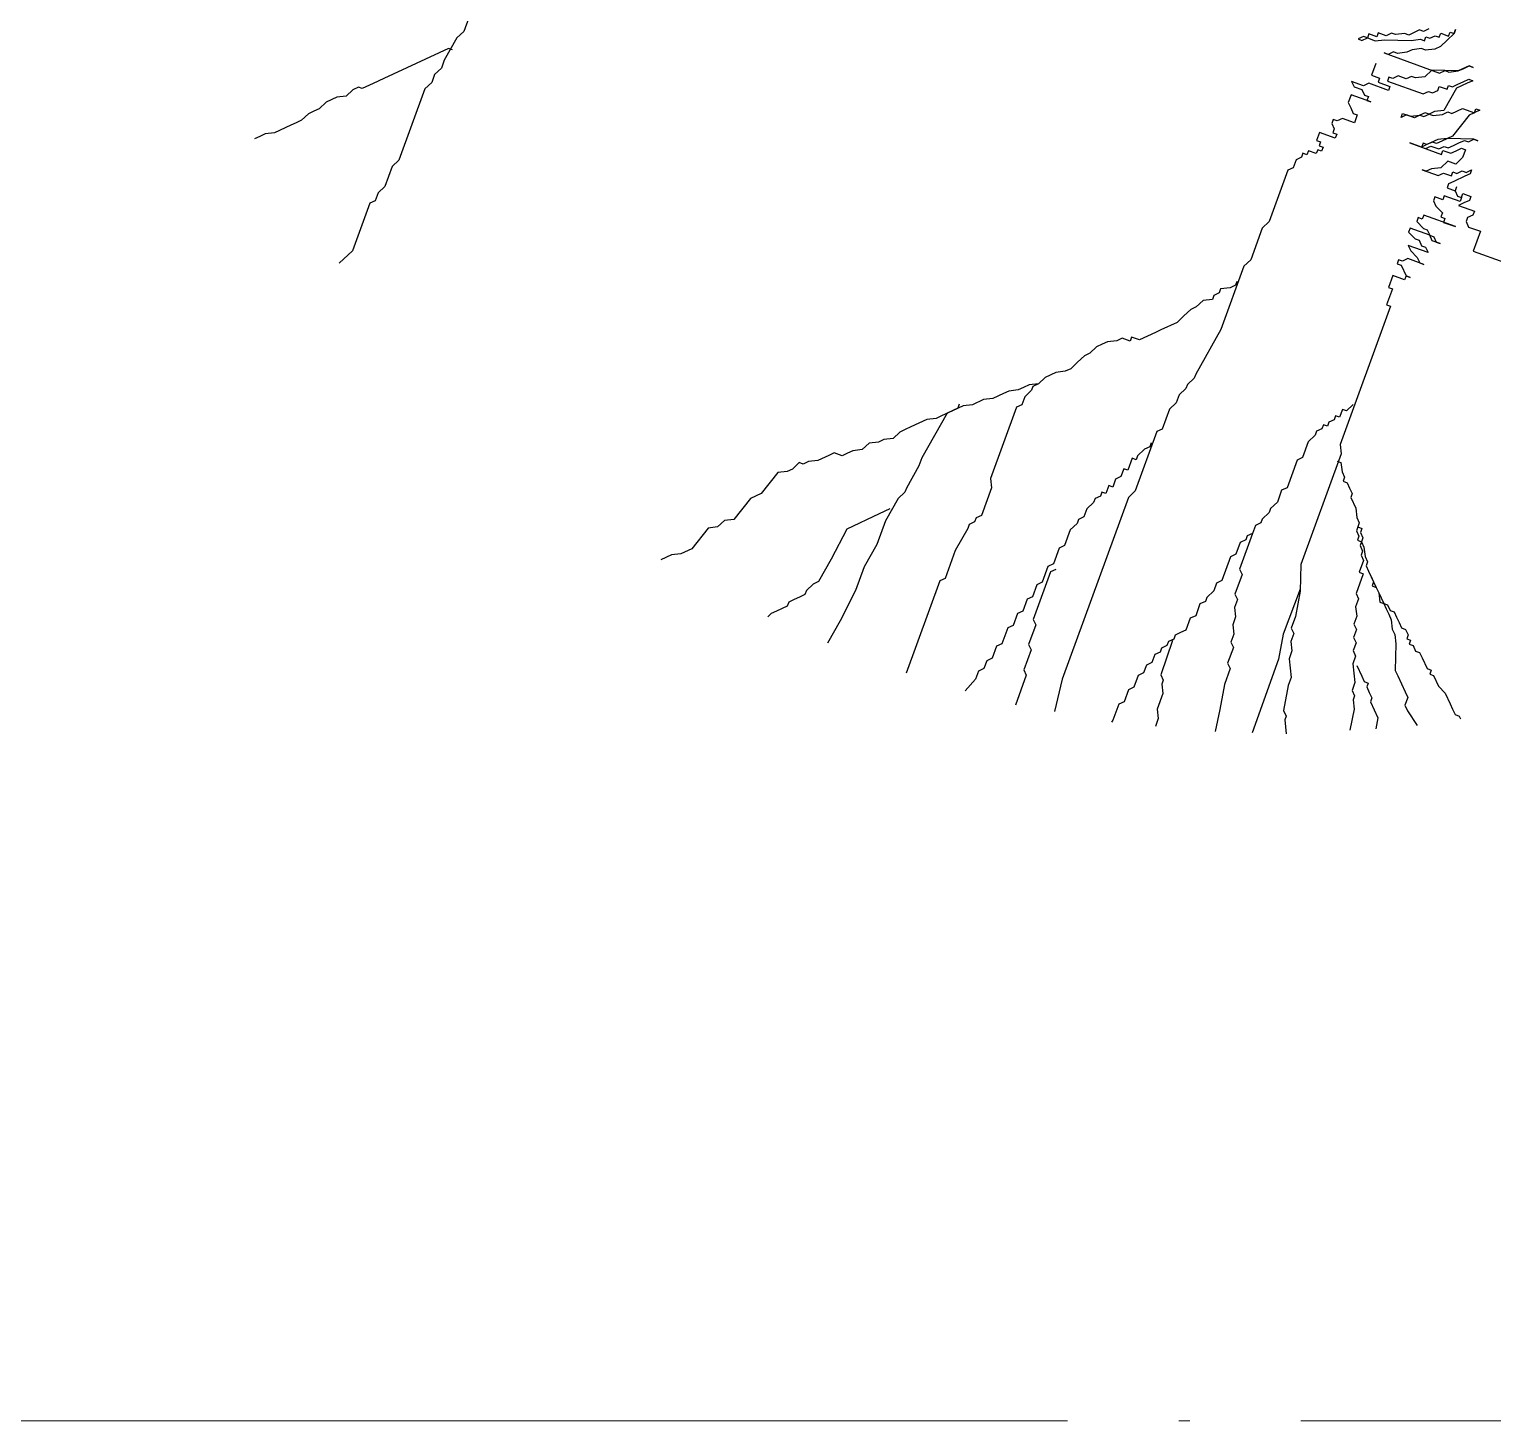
# Model space of a CAD drawing. Header units: inches. Extents: x -50945 to 250244, y -404780 to 18493.
# Drawn here: x 109773 to 110300, y -321920 to -321419 of the extents above; entities that cross this region are included whole.
import ezdxf

# ---------------------------------------------------------------- set-up
doc = ezdxf.new("R2010")
doc.units = ezdxf.units.IN
doc.header["$MEASUREMENT"] = 0
doc.linetypes.add('DOTE', pattern=[2.42, 2, -0.2, 0.02, -0.2])
doc.linetypes.add('iGo户型优化31', pattern=[0.35, 0.25, -0.1])
doc.layers.add('D-ARCHI', color=250, linetype='Continuous')
doc.layers.add('iGo户型优化', color=7, linetype='Continuous')

# ---------------------------------------------------------------- blocks, each defined once
blk = doc.blocks.new('抖音iGo户型优化-0853')
at = {"layer": 'iGo户型优化', "color": 251, "ltscale": 100}
for p, q in [((-1578.35, -204519), (-1584.2, -204535.08)), ((-1588.83, -204539.46), (-1597.35, -204554.56)), ((-1584.2, -204535.08), (-1588.83, -204539.46)), ((-975.09, -204538.46), (-978.74, -204540.16)), ((-978.74, -204540.16), (-976.06, -204541.14)), ((-976.06, -204541.14), (-972.41, -204539.43)), ((-972.41, -204539.43), (-975.09, -204538.46)), ((-971.44, -204536.76), (-972.41, -204539.43)), ((-972.41, -204539.43), (-967.06, -204541.38)), ((-966.08, -204538.7), (-971.44, -204536.76)), ((-967.06, -204541.38), (-960.73, -204540.65)), ((-965.11, -204536.03), (-966.08, -204538.7)), ((-959.76, -204537.97), (-965.11, -204536.03)), ((-960.73, -204540.65), (-942.72, -204541.14)), ((-956.1, -204536.27), (-959.76, -204537.97)), ((-953.43, -204537.24), (-956.1, -204536.27)), ((-947.1, -204536.51), (-953.43, -204537.24)), ((-944.42, -204537.49), (-947.1, -204536.51)), ((-940.77, -204535.78), (-944.42, -204537.49)), ((-942.72, -204541.14), (-936.39, -204540.41)), ((-937.12, -204534.08), (-940.77, -204535.78)), ((-934.44, -204535.05), (-937.12, -204534.08)), ((-936.39, -204540.41), (-933.72, -204541.38)), ((-930.79, -204533.35), (-934.44, -204535.05)), ((-933.72, -204541.38), (-932.74, -204538.71)), ((-932.74, -204538.71), (-930.06, -204539.68)), ((-930.06, -204539.68), (-926.41, -204537.98)), ((-926.41, -204537.98), (-923.74, -204538.95)), ((-923.74, -204538.95), (-922.76, -204536.27)), ((-918.38, -204540.9), (-923.01, -204545.28)), ((-922.76, -204536.27), (-917.41, -204538.22)), ((-913.76, -204536.51), (-918.38, -204540.9)), ((-917.41, -204538.22), (-916.43, -204535.54)), ((-916.43, -204535.54), (-913.76, -204536.51)), ((-913.76, -204536.51), (-912.78, -204533.84)), ((-912.78, -204533.84), (-913.76, -204536.51)), ((-1594.43, -204546.52), (-1616.34, -204556.75)), ((-1591.75, -204547.5), (-1594.43, -204546.52)), ((-960.98, -204549.66), (-923.51, -204563.3)), ((-958.3, -204550.64), (-960.98, -204549.66)), ((-954.65, -204548.93), (-958.3, -204550.64)), ((-951.97, -204549.91), (-954.65, -204548.93)), ((-945.65, -204549.18), (-951.97, -204549.91)), ((-941.99, -204547.47), (-945.65, -204549.18)), ((-935.67, -204546.74), (-941.99, -204547.47)), ((-932.99, -204547.72), (-935.67, -204546.74)), ((-926.66, -204546.99), (-932.99, -204547.72)), ((-923.01, -204545.28), (-926.66, -204546.99)), ((-1616.34, -204556.75), (-1638.25, -204566.98)), ((-1599.3, -204559.91), (-1603.93, -204564.3)), ((-1597.35, -204554.56), (-1599.3, -204559.91)), ((-966.58, -204556.73), (-969.51, -204564.76)), ((-903.55, -204558.43), (-910.85, -204561.84)), ((-910.85, -204561.84), (-907.2, -204560.14)), ((-907.2, -204560.14), (-903.55, -204558.43)), ((-903.55, -204558.43), (-900.87, -204559.41)), ((-900.87, -204559.41), (-903.55, -204558.43)), ((-1645.55, -204570.38), (-1652.86, -204573.79)), ((-1638.25, -204566.98), (-1645.55, -204570.38)), ((-1605.88, -204569.66), (-1610.51, -204574.04)), ((-1603.93, -204564.3), (-1605.88, -204569.66)), ((-975.11, -204571.82), (-983.14, -204568.9)), ((-983.14, -204568.9), (-981.44, -204572.55)), ((-971.46, -204570.12), (-975.11, -204571.82)), ((-958.07, -204574.99), (-971.46, -204570.12)), ((-969.51, -204564.76), (-964.15, -204566.71)), ((-964.15, -204566.71), (-965.13, -204569.39)), ((-965.13, -204569.39), (-957.1, -204572.31)), ((-957.82, -204565.98), (-958.8, -204568.66)), ((-958.8, -204568.66), (-934.71, -204577.43)), ((-955.15, -204566.95), (-957.82, -204565.98)), ((-951.5, -204565.25), (-955.15, -204566.95)), ((-946.14, -204567.2), (-951.5, -204565.25)), ((-942.49, -204565.49), (-946.14, -204567.2)), ((-939.81, -204566.47), (-942.49, -204565.49)), ((-933.49, -204565.74), (-939.81, -204566.47)), ((-928.86, -204561.35), (-933.49, -204565.74)), ((-910.85, -204561.84), (-928.86, -204561.35)), ((-923.51, -204563.3), (-919.85, -204561.6)), ((-919.85, -204561.6), (-917.18, -204562.57)), ((-917.18, -204562.57), (-910.85, -204561.84)), ((-914.75, -204572.56), (-911.1, -204570.85)), ((-904.77, -204570.12), (-912.07, -204573.53)), ((-911.1, -204570.85), (-907.45, -204569.15)), ((-907.45, -204569.15), (-903.79, -204567.44)), ((-901.12, -204568.42), (-904.77, -204570.12)), ((-903.79, -204567.44), (-901.12, -204568.42)), ((-1670.14, -204579.64), (-1677.44, -204583.05)), ((-1663.81, -204578.91), (-1670.14, -204579.64)), ((-1659.18, -204574.52), (-1663.81, -204578.91)), ((-1655.53, -204572.82), (-1659.18, -204574.52)), ((-1652.86, -204573.79), (-1655.53, -204572.82)), ((-1610.51, -204574.04), (-1628.06, -204622.26)), ((-983.39, -204577.91), (-985.34, -204583.27)), ((-970, -204582.78), (-983.39, -204577.91)), ((-981.44, -204572.55), (-976.08, -204574.5)), ((-976.08, -204574.5), (-974.38, -204578.15)), ((-974.38, -204578.15), (-971.7, -204579.13)), ((-971.7, -204579.13), (-972.68, -204581.81)), ((-957.1, -204572.31), (-958.07, -204574.99)), ((-934.71, -204577.43), (-931.06, -204575.72)), ((-931.06, -204575.72), (-928.38, -204576.7)), ((-928.38, -204576.7), (-924.73, -204574.99)), ((-924.73, -204574.99), (-923.75, -204572.31)), ((-923.75, -204572.31), (-918.4, -204574.26)), ((-912.07, -204573.53), (-920.6, -204588.63)), ((-918.4, -204574.26), (-917.43, -204571.58)), ((-917.43, -204571.58), (-914.75, -204572.56)), ((-1689.37, -204590.84), (-1694, -204595.22)), ((-1685.72, -204589.13), (-1689.37, -204590.84)), ((-1682.07, -204587.43), (-1685.72, -204589.13)), ((-1677.44, -204583.05), (-1682.07, -204587.43)), ((-985.34, -204583.27), (-983.63, -204586.92)), ((-983.63, -204586.92), (-981.93, -204590.57)), ((-981.93, -204590.57), (-979.26, -204591.55)), ((-972.68, -204581.81), (-970, -204582.78)), ((-949.56, -204593.25), (-948.59, -204590.58)), ((-948.59, -204590.58), (-943.24, -204592.52)), ((-933.26, -204590.09), (-936.91, -204591.79)), ((-930.58, -204591.06), (-933.26, -204590.09)), ((-926.93, -204589.36), (-930.58, -204591.06)), ((-920.6, -204588.63), (-926.93, -204589.36)), ((-921.57, -204591.31), (-917.92, -204589.6)), ((-917.92, -204589.6), (-915.25, -204590.58)), ((-915.25, -204590.58), (-907.94, -204587.17)), ((-907.94, -204587.17), (-899.91, -204590.09)), ((-896.26, -204588.39), (-903.56, -204591.8)), ((-899.91, -204590.09), (-898.94, -204587.41)), ((-898.94, -204587.41), (-896.26, -204588.39)), ((-1701.3, -204598.63), (-1712.26, -204603.74)), ((-1697.65, -204596.93), (-1701.3, -204598.63)), ((-1694, -204595.22), (-1697.65, -204596.93)), ((-995.56, -204594.71), (-996.54, -204597.39)), ((-996.54, -204597.39), (-994.84, -204601.05)), ((-992.89, -204595.69), (-995.56, -204594.71)), ((-989.24, -204593.98), (-992.89, -204595.69)), ((-981.21, -204596.91), (-989.24, -204593.98)), ((-979.26, -204591.55), (-981.21, -204596.91)), ((-945.91, -204591.55), (-949.56, -204593.25)), ((-940.56, -204593.5), (-945.91, -204591.55)), ((-943.24, -204592.52), (-936.91, -204591.79)), ((-936.91, -204591.79), (-940.56, -204593.5)), ((-936.91, -204591.79), (-934.23, -204592.77)), ((-934.23, -204592.77), (-930.58, -204591.06)), ((-930.58, -204591.06), (-927.9, -204592.04)), ((-927.9, -204592.04), (-921.57, -204591.31)), ((-903.56, -204591.8), (-914.77, -204605.92)), ((-1722.24, -204606.18), (-1725.89, -204607.88)), ((-1718.58, -204604.47), (-1722.24, -204606.18)), ((-1712.26, -204603.74), (-1718.58, -204604.47)), ((-1004.82, -204603.48), (-1006.77, -204608.84)), ((-1006.77, -204608.84), (-1004.09, -204609.81)), ((-1004.09, -204609.81), (-1005.07, -204612.49)), ((-994.11, -204607.38), (-1004.82, -204603.48)), ((-994.84, -204601.05), (-995.81, -204603.72)), ((-995.81, -204603.72), (-993.14, -204604.7)), ((-993.14, -204604.7), (-994.11, -204607.38)), ((-935.7, -204613.47), (-943.73, -204610.55)), ((-943.73, -204610.55), (-922.32, -204618.34)), ((-934.73, -204610.79), (-935.7, -204613.47)), ((-932.05, -204611.76), (-934.73, -204610.79)), ((-924.75, -204608.35), (-932.05, -204611.76)), ((-928.4, -204610.06), (-932.05, -204611.76)), ((-925.72, -204611.03), (-928.4, -204610.06)), ((-922.07, -204609.33), (-925.72, -204611.03)), ((-918.42, -204607.62), (-924.75, -204608.35)), ((-914.77, -204605.92), (-922.07, -204609.33)), ((-900.41, -204608.11), (-918.42, -204607.62)), ((-914.04, -204612.25), (-910.39, -204610.55)), ((-910.39, -204610.55), (-906.74, -204608.84)), ((-906.74, -204608.84), (-904.06, -204609.82)), ((-904.06, -204609.82), (-900.41, -204608.11)), ((-900.41, -204608.11), (-897.73, -204609.09)), ((-897.73, -204609.09), (-900.41, -204608.11)), ((-1017, -204620.28), (-1020.65, -204621.99)), ((-1016.02, -204617.6), (-1017, -204620.28)), ((-1013.34, -204618.58), (-1016.02, -204617.6)), ((-1012.37, -204615.9), (-1013.34, -204618.58)), ((-1007.02, -204617.85), (-1012.37, -204615.9)), ((-1006.04, -204615.17), (-1007.02, -204617.85)), ((-1003.36, -204616.14), (-1006.04, -204615.17)), ((-1005.07, -204612.49), (-1002.39, -204613.47)), ((-1002.39, -204613.47), (-1003.36, -204616.14)), ((-932.05, -204611.76), (-935.7, -204613.47)), ((-935.7, -204613.47), (-933.03, -204614.44)), ((-933.03, -204614.44), (-929.37, -204612.74)), ((-929.37, -204612.74), (-924.02, -204614.69)), ((-924.02, -204614.69), (-920.37, -204612.98)), ((-922.32, -204618.34), (-921.34, -204615.66)), ((-921.34, -204615.66), (-915.99, -204617.61)), ((-920.37, -204612.98), (-917.69, -204613.96)), ((-917.69, -204613.96), (-914.04, -204612.25)), ((-915.99, -204617.61), (-912.34, -204615.9)), ((-907.96, -204620.53), (-912.59, -204624.91)), ((-912.34, -204615.9), (-908.69, -204614.2)), ((-908.69, -204614.2), (-906.01, -204615.17)), ((-906.01, -204615.17), (-907.96, -204620.53)), ((-1632.68, -204626.64), (-1637.56, -204640.03)), ((-1628.06, -204622.26), (-1632.68, -204626.64)), ((-1026.25, -204629.05), (-1038.92, -204663.87)), ((-1022.6, -204627.35), (-1026.25, -204629.05)), ((-1020.65, -204621.99), (-1022.6, -204627.35)), ((-932.55, -204629.78), (-935.22, -204628.81)), ((-935.22, -204628.81), (-924.52, -204632.71)), ((-928.9, -204628.08), (-932.55, -204629.78)), ((-922.57, -204627.35), (-928.9, -204628.08)), ((-917.94, -204622.97), (-922.57, -204627.35)), ((-912.59, -204624.91), (-917.94, -204622.97)), ((-915.51, -204632.95), (-914.54, -204630.27)), ((-914.54, -204630.27), (-911.86, -204631.25)), ((-911.86, -204631.25), (-908.21, -204629.54)), ((-908.21, -204629.54), (-905.53, -204630.52)), ((-905.53, -204630.52), (-901.88, -204628.81)), ((-901.88, -204628.81), (-902.86, -204631.49)), ((-1637.56, -204640.03), (-1642.18, -204644.42)), ((-924.52, -204632.71), (-920.87, -204631)), ((-920.87, -204631), (-915.51, -204632.95)), ((-917.46, -204638.31), (-918.44, -204640.99)), ((-913.81, -204636.6), (-917.46, -204638.31)), ((-906.51, -204633.19), (-913.81, -204636.6)), ((-912.11, -204640.26), (-913.08, -204642.94)), ((-902.86, -204631.49), (-906.51, -204633.19)), ((-1644.13, -204649.77), (-1647.79, -204651.48)), ((-1642.18, -204644.42), (-1644.13, -204649.77)), ((-926.72, -204647.07), (-927.69, -204649.75)), ((-927.69, -204649.75), (-925.99, -204653.41)), ((-921.36, -204649.02), (-926.72, -204647.07)), ((-920.39, -204646.34), (-921.36, -204649.02)), ((-909.68, -204650.24), (-920.39, -204646.34)), ((-918.44, -204640.99), (-913.08, -204642.94)), ((-913.08, -204642.94), (-911.38, -204646.59)), ((-913.08, -204642.94), (-911.38, -204646.59)), ((-911.38, -204646.59), (-908.71, -204647.56)), ((-911.38, -204646.59), (-908.71, -204647.56)), ((-908.71, -204647.56), (-909.68, -204650.24)), ((-908.71, -204647.56), (-907.73, -204644.88)), ((-907.73, -204644.88), (-902.38, -204646.83)), ((-903.35, -204649.51), (-907, -204651.22)), ((-902.38, -204646.83), (-903.35, -204649.51)), ((-1647.79, -204651.48), (-1659.49, -204683.62)), ((-934.27, -204659.49), (-935.24, -204662.17)), ((-912.85, -204667.29), (-934.27, -204659.49)), ((-925.99, -204653.41), (-921.61, -204658.03)), ((-921.61, -204658.03), (-922.59, -204660.71)), ((-907, -204651.22), (-910.66, -204652.92)), ((-910.66, -204652.92), (-899.95, -204656.82)), ((-900.92, -204659.5), (-904.58, -204661.2)), ((-899.95, -204656.82), (-900.92, -204659.5)), ((-1043.55, -204668.26), (-1051.35, -204689.69)), ((-1038.92, -204663.87), (-1043.55, -204668.26)), ((-943.52, -204668.26), (-944.5, -204670.94)), ((-930.14, -204673.13), (-943.52, -204668.26)), ((-937.92, -204661.2), (-938.89, -204663.88)), ((-938.89, -204663.88), (-934.52, -204668.5)), ((-935.24, -204662.17), (-937.92, -204661.2)), ((-934.52, -204668.5), (-931.84, -204669.48)), ((-931.84, -204669.48), (-930.14, -204673.13)), ((-922.59, -204660.71), (-919.91, -204661.69)), ((-919.91, -204661.69), (-920.88, -204664.37)), ((-920.88, -204664.37), (-912.85, -204667.29)), ((-904.58, -204661.2), (-905.55, -204663.88)), ((-905.55, -204663.88), (-903.85, -204667.53)), ((-903.85, -204667.53), (-895.82, -204670.45)), ((-944.74, -204679.95), (-943.04, -204683.6)), ((-931.36, -204684.82), (-944.74, -204679.95)), ((-944.5, -204670.94), (-940.12, -204675.57)), ((-940.12, -204675.57), (-937.44, -204676.54)), ((-937.44, -204676.54), (-935.74, -204680.19)), ((-935.74, -204680.19), (-933.06, -204681.17)), ((-930.14, -204673.13), (-927.46, -204674.11)), ((-928.44, -204676.79), (-930.14, -204673.13)), ((-923.08, -204678.73), (-928.44, -204676.79)), ((-927.46, -204674.11), (-925.76, -204677.76)), ((-925.76, -204677.76), (-923.08, -204678.73)), ((-895.82, -204670.45), (-900.69, -204683.85)), ((-1659.49, -204683.62), (-1668.5, -204691.96)), ((-1051.35, -204689.69), (-1055.98, -204694.07)), ((-951.32, -204689.69), (-952.3, -204692.37)), ((-948.64, -204690.67), (-951.32, -204689.69)), ((-944.99, -204688.96), (-948.64, -204690.67)), ((-934.29, -204692.86), (-944.99, -204688.96)), ((-943.04, -204683.6), (-938.66, -204688.23)), ((-938.66, -204688.23), (-936.96, -204691.88)), ((-933.06, -204681.17), (-931.36, -204684.82)), ((-900.69, -204683.85), (-879.28, -204691.64)), ((-1055.98, -204694.07), (-1071.58, -204736.93)), ((-952.3, -204692.37), (-949.62, -204693.34)), ((-949.62, -204693.34), (-946.22, -204700.65)), ((-936.96, -204691.88), (-934.29, -204692.86)), ((-1071.74, -204709.46), (-1072.71, -204712.14)), ((-1065.41, -204708.73), (-1071.74, -204709.46)), ((-1061.76, -204707.03), (-1065.41, -204708.73)), ((-1060.78, -204704.35), (-1061.76, -204707.03)), ((-955.47, -204709.42), (-959.37, -204720.13)), ((-955.22, -204700.41), (-958.15, -204708.44)), ((-958.15, -204708.44), (-955.47, -204709.42)), ((-947.19, -204703.33), (-955.22, -204700.41)), ((-946.22, -204700.65), (-947.19, -204703.33)), ((-946.22, -204700.65), (-943.54, -204701.62)), ((-943.54, -204701.62), (-946.22, -204700.65)), ((-1083.67, -204717.26), (-1088.29, -204721.64)), ((-1077.34, -204716.52), (-1083.67, -204717.26)), ((-1076.36, -204713.85), (-1077.34, -204716.52)), ((-1072.71, -204712.14), (-1076.36, -204713.85)), ((-1096.57, -204727.73), (-1101.2, -204732.11)), ((-1091.95, -204723.34), (-1096.57, -204727.73)), ((-1088.29, -204721.64), (-1091.95, -204723.34)), ((-956.69, -204721.11), (-990.82, -204814.86)), ((-959.37, -204720.13), (-956.69, -204721.11)), ((-1115.81, -204738.93), (-1126.76, -204744.04)), ((-1112.15, -204737.22), (-1115.81, -204738.93)), ((-1101.2, -204732.11), (-1112.15, -204737.22)), ((-1071.58, -204736.93), (-1088.63, -204767.13)), ((-1155.72, -204748.67), (-1160.35, -204753.05)), ((-1152.07, -204746.96), (-1155.72, -204748.67)), ((-1148.42, -204745.26), (-1152.07, -204746.96)), ((-1142.09, -204744.53), (-1148.42, -204745.26)), ((-1138.44, -204742.82), (-1142.09, -204744.53)), ((-1133.09, -204744.77), (-1138.44, -204742.82)), ((-1132.11, -204742.09), (-1133.09, -204744.77)), ((-1126.76, -204744.04), (-1132.11, -204742.09)), ((-1168.63, -204759.14), (-1173.26, -204763.52)), ((-1164, -204754.75), (-1168.63, -204759.14)), ((-1160.35, -204753.05), (-1164, -204754.75)), ((-1190.54, -204769.37), (-1195.17, -204773.75)), ((-1183.24, -204765.96), (-1190.54, -204769.37)), ((-1176.91, -204765.23), (-1183.24, -204765.96)), ((-1173.26, -204763.52), (-1176.91, -204765.23)), ((-1088.63, -204767.13), (-1089.6, -204769.8)), ((-1215.13, -204778.62), (-1218.78, -204780.32)), ((-1208.8, -204777.89), (-1215.13, -204778.62)), ((-1205.15, -204776.18), (-1208.8, -204777.89)), ((-1201.49, -204774.48), (-1205.15, -204776.18)), ((-1199.79, -204778.13), (-1204.42, -204782.51)), ((-1195.17, -204773.75), (-1201.49, -204774.48)), ((-1198.82, -204775.45), (-1199.79, -204778.13)), ((-1195.17, -204773.75), (-1198.82, -204775.45)), ((-1095.21, -204776.87), (-1099.83, -204781.25)), ((-1094.23, -204774.19), (-1095.21, -204776.87)), ((-1089.6, -204769.8), (-1094.23, -204774.19)), ((-1246.04, -204788.6), (-1253.34, -204792.01)), ((-1248.72, -204787.63), (-1249.69, -204790.31)), ((-1239.71, -204787.87), (-1246.04, -204788.6)), ((-1232.41, -204784.46), (-1239.71, -204787.87)), ((-1226.08, -204783.73), (-1232.41, -204784.46)), ((-1218.78, -204780.32), (-1226.08, -204783.73)), ((-1206.37, -204787.87), (-1210.02, -204789.58)), ((-1204.42, -204782.51), (-1206.37, -204787.87)), ((-1101.78, -204786.61), (-1106.41, -204790.99)), ((-1099.83, -204781.25), (-1101.78, -204786.61)), ((-981.97, -204787.64), (-986.6, -204792.02)), ((-1270.63, -204797.85), (-1281.58, -204802.97)), ((-1257, -204793.71), (-1274.05, -204823.91)), ((-1264.3, -204797.12), (-1270.63, -204797.85)), ((-1260.65, -204795.42), (-1264.3, -204797.12)), ((-1253.34, -204792.01), (-1260.65, -204795.42)), ((-1249.69, -204790.31), (-1257, -204793.71)), ((-1210.02, -204789.58), (-1227.57, -204837.79)), ((-1106.41, -204790.99), (-1111.28, -204804.38)), ((-994.88, -204798.11), (-998.53, -204799.81)), ((-993.9, -204795.43), (-994.88, -204798.11)), ((-991.23, -204796.41), (-993.9, -204795.43)), ((-989.28, -204791.05), (-991.23, -204796.41)), ((-986.6, -204792.02), (-989.28, -204791.05)), ((-1288.89, -204806.38), (-1293.51, -204810.76)), ((-1285.23, -204804.67), (-1288.89, -204806.38)), ((-1281.58, -204802.97), (-1285.23, -204804.67)), ((-1114.94, -204806.09), (-1129.56, -204846.27)), ((-1111.28, -204804.38), (-1114.94, -204806.09)), ((-1007.78, -204808.58), (-1012.41, -204812.96)), ((-1006.81, -204805.9), (-1007.78, -204808.58)), ((-1003.16, -204804.2), (-1006.81, -204805.9)), ((-1002.18, -204801.52), (-1003.16, -204804.2)), ((-999.5, -204802.49), (-1002.18, -204801.52)), ((-998.53, -204799.81), (-999.5, -204802.49)), ((-1314.45, -204818.31), (-1320.77, -204819.04)), ((-1309.82, -204813.93), (-1314.45, -204818.31)), ((-1303.49, -204813.19), (-1309.82, -204813.93)), ((-1299.84, -204811.49), (-1303.49, -204813.19)), ((-1293.51, -204810.76), (-1299.84, -204811.49)), ((-1123.39, -204818.07), (-1128.02, -204822.46)), ((-1119.74, -204816.37), (-1123.39, -204818.07)), ((-1118.77, -204813.69), (-1119.74, -204816.37)), ((-1012.41, -204812.96), (-1016.31, -204823.68)), ((-990.82, -204814.86), (-990.09, -204821.19)), ((-1357.04, -204827.07), (-1361.67, -204831.46)), ((-1354.37, -204828.05), (-1357.04, -204827.07)), ((-1350.71, -204826.34), (-1354.37, -204828.05)), ((-1344.39, -204825.61), (-1350.71, -204826.34)), ((-1337.08, -204822.2), (-1344.39, -204825.61)), ((-1333.43, -204820.5), (-1337.08, -204822.2)), ((-1328.08, -204822.45), (-1333.43, -204820.5)), ((-1324.43, -204820.74), (-1328.08, -204822.45)), ((-1320.77, -204819.04), (-1324.43, -204820.74)), ((-1274.05, -204823.91), (-1276, -204829.27)), ((-1131.67, -204824.16), (-1134.6, -204832.2)), ((-1128.99, -204825.14), (-1131.67, -204824.16)), ((-1128.02, -204822.46), (-1128.99, -204825.14)), ((-1019.96, -204825.38), (-1026.79, -204844.13)), ((-1016.31, -204823.68), (-1019.96, -204825.38)), ((-990.09, -204821.19), (-1017.39, -204896.2)), ((-992.95, -204826.12), (-990.27, -204827.09)), ((-990.27, -204827.09), (-989.54, -204833.42)), ((-1371.65, -204833.89), (-1382.85, -204848.02)), ((-1365.32, -204833.16), (-1371.65, -204833.89)), ((-1361.67, -204831.46), (-1365.32, -204833.16)), ((-1276, -204829.27), (-1284.53, -204844.37)), ((-1227.57, -204837.79), (-1226.84, -204844.13)), ((-1142.87, -204838.29), (-1144.82, -204843.64)), ((-1139.22, -204836.58), (-1142.87, -204838.29)), ((-1137.27, -204831.22), (-1139.22, -204836.58)), ((-1134.6, -204832.2), (-1137.27, -204831.22)), ((-989.54, -204833.42), (-987.84, -204837.07)), ((-987.84, -204837.07), (-988.82, -204839.75)), ((-1382.85, -204848.02), (-1390.16, -204851.42)), ((-1285.5, -204847.05), (-1290.13, -204851.43)), ((-1284.53, -204844.37), (-1285.5, -204847.05)), ((-1226.84, -204844.13), (-1233.67, -204862.88)), ((-1152.13, -204847.05), (-1153.1, -204849.73)), ((-1149.45, -204848.03), (-1152.13, -204847.05)), ((-1147.5, -204842.67), (-1149.45, -204848.03)), ((-1144.82, -204843.64), (-1147.5, -204842.67)), ((-1129.56, -204846.27), (-1134.19, -204850.65)), ((-1030.44, -204845.84), (-1033.36, -204853.88)), ((-1026.79, -204844.13), (-1030.44, -204845.84)), ((-988.82, -204839.75), (-986.14, -204840.73)), ((-986.14, -204840.73), (-984.44, -204844.38)), ((-984.44, -204844.38), (-982.74, -204848.03)), ((-982.74, -204848.03), (-983.71, -204850.71)), ((-1390.16, -204851.42), (-1401.36, -204865.55)), ((-1295.73, -204858.49), (-1303.03, -204861.9)), ((-1290.13, -204851.43), (-1298.65, -204866.53)), ((-1134.19, -204850.65), (-1179.04, -204973.88)), ((-1162.36, -204858.5), (-1164.31, -204863.85)), ((-1157.73, -204854.11), (-1162.36, -204858.5)), ((-1156.75, -204851.43), (-1157.73, -204854.11)), ((-1153.1, -204849.73), (-1156.75, -204851.43)), ((-1037.99, -204858.26), (-1038.96, -204860.94)), ((-1033.36, -204853.88), (-1037.99, -204858.26)), ((-983.71, -204850.71), (-980.31, -204858.02)), ((-980.31, -204858.02), (-979.58, -204864.35)), ((-1407.69, -204866.28), (-1412.31, -204870.66)), ((-1401.36, -204865.55), (-1407.69, -204866.28)), ((-1303.03, -204861.9), (-1324.94, -204872.13)), ((-1298.65, -204866.53), (-1304.5, -204882.6)), ((-1238.3, -204867.26), (-1241.95, -204868.96)), ((-1237.32, -204864.58), (-1238.3, -204867.26)), ((-1233.67, -204862.88), (-1237.32, -204864.58)), ((-1168.93, -204868.24), (-1173.56, -204872.62)), ((-1167.96, -204865.56), (-1168.93, -204868.24)), ((-1164.31, -204863.85), (-1167.96, -204865.56)), ((-1044.57, -204868), (-1048.22, -204869.7)), ((-1043.59, -204865.32), (-1044.57, -204868)), ((-1038.96, -204860.94), (-1043.59, -204865.32)), ((-979.58, -204864.35), (-977.88, -204868)), ((-977.88, -204868), (-978.85, -204870.68)), ((-1418.64, -204871.39), (-1429.85, -204885.52)), ((-1412.31, -204870.66), (-1418.64, -204871.39)), ((-1324.94, -204872.13), (-1335.42, -204892.58)), ((-1242.92, -204871.64), (-1251.45, -204886.74)), ((-1241.95, -204868.96), (-1242.92, -204871.64)), ((-1173.56, -204872.62), (-1177.46, -204883.34)), ((-1050.17, -204875.06), (-1058.94, -204899.17)), ((-1053.82, -204876.77), (-1054.79, -204879.44)), ((-1050.17, -204875.06), (-1053.82, -204876.77)), ((-1048.22, -204869.7), (-1050.17, -204875.06)), ((-978.85, -204870.68), (-979.83, -204873.36)), ((-979.83, -204873.36), (-978.13, -204877.01)), ((-978.13, -204877.01), (-979.1, -204879.69)), ((-978.85, -204870.68), (-976.18, -204871.66)), ((-976.18, -204871.66), (-977.15, -204874.33)), ((-977.15, -204874.33), (-975.45, -204877.99)), ((-975.45, -204877.99), (-976.43, -204880.67)), ((-1429.85, -204885.52), (-1437.15, -204888.93)), ((-1304.5, -204882.6), (-1313.03, -204897.7)), ((-1251.45, -204886.74), (-1258.27, -204905.49)), ((-1181.11, -204885.04), (-1185.01, -204895.76)), ((-1177.46, -204883.34), (-1181.11, -204885.04)), ((-1058.44, -204881.15), (-1061.37, -204889.19)), ((-1054.79, -204879.44), (-1058.44, -204881.15)), ((-979.1, -204879.69), (-976.43, -204880.67)), ((-976.43, -204880.67), (-977.4, -204883.34)), ((-977.4, -204883.34), (-975.7, -204887)), ((-975.7, -204887), (-976.67, -204889.68)), ((-976.43, -204880.67), (-974.72, -204884.32)), ((-974.72, -204884.32), (-974, -204890.65)), ((-1443.48, -204889.66), (-1450.78, -204893.06)), ((-1437.15, -204888.93), (-1443.48, -204889.66)), ((-1335.42, -204892.58), (-1343.94, -204907.68)), ((-1313.03, -204897.7), (-1318.88, -204913.77)), ((-1188.66, -204897.46), (-1192.56, -204908.17)), ((-1185.01, -204895.76), (-1188.66, -204897.46)), ((-1065.02, -204890.89), (-1070.87, -204906.96)), ((-1061.37, -204889.19), (-1065.02, -204890.89)), ((-1017.39, -204896.2), (-1017.89, -204914.22)), ((-974.97, -204893.33), (-977.9, -204901.37)), ((-976.67, -204889.68), (-974.97, -204893.33)), ((-974, -204890.65), (-972.3, -204894.3)), ((-972.3, -204894.3), (-973.27, -204896.98)), ((-973.27, -204896.98), (-971.57, -204900.64)), ((-1343.94, -204907.68), (-1347.6, -204909.39)), ((-1261.92, -204907.2), (-1284.63, -204969.75)), ((-1258.27, -204905.49), (-1261.92, -204907.2)), ((-1186.96, -204901.11), (-1198.66, -204933.26)), ((-1183.31, -204899.41), (-1186.96, -204901.11)), ((-1070.87, -204906.96), (-1074.52, -204908.67)), ((-1057.24, -204902.82), (-1062.11, -204916.22)), ((-1058.94, -204899.17), (-1057.24, -204902.82)), ((-975.22, -204902.34), (-980.1, -204915.73)), ((-977.9, -204901.37), (-975.22, -204902.34)), ((-971.57, -204900.64), (-966.46, -204911.59)), ((-969.87, -204904.29), (-968.17, -204907.94)), ((-968.17, -204907.94), (-969.14, -204910.62)), ((-1353.2, -204916.45), (-1356.85, -204918.15)), ((-1352.22, -204913.77), (-1353.2, -204916.45)), ((-1347.6, -204909.39), (-1352.22, -204913.77)), ((-1318.88, -204913.77), (-1329.36, -204934.23)), ((-1199.14, -204917.92), (-1202.79, -204919.62)), ((-1196.21, -204909.88), (-1199.14, -204917.92)), ((-1192.56, -204908.17), (-1196.21, -204909.88)), ((-1076.47, -204914.02), (-1081.1, -204918.41)), ((-1074.52, -204908.67), (-1076.47, -204914.02)), ((-1062.11, -204916.22), (-1060.41, -204919.87)), ((-1018.01, -204912.76), (-1029.52, -204943.25)), ((-1017.89, -204914.22), (-1021.06, -204931.27)), ((-980.1, -204915.73), (-978.39, -204919.39)), ((-969.14, -204910.62), (-966.46, -204911.59)), ((-966.46, -204911.59), (-964.76, -204915.25)), ((-966.46, -204911.59), (-964.76, -204915.25)), ((-964.76, -204915.25), (-964.04, -204921.58)), ((-964.76, -204915.25), (-961.36, -204922.55)), ((-1372.43, -204927.65), (-1376.08, -204929.35)), ((-1365.13, -204924.24), (-1372.43, -204927.65)), ((-1364.15, -204921.56), (-1365.13, -204924.24)), ((-1360.5, -204919.86), (-1364.15, -204921.56)), ((-1356.85, -204918.15), (-1360.5, -204919.86)), ((-1205.72, -204927.66), (-1209.37, -204929.36)), ((-1202.79, -204919.62), (-1205.72, -204927.66)), ((-1085.73, -204922.79), (-1088.65, -204930.83)), ((-1082.07, -204921.09), (-1085.73, -204922.79)), ((-1081.1, -204918.41), (-1082.07, -204921.09)), ((-1060.41, -204919.87), (-1062.36, -204925.23)), ((-1062.36, -204925.23), (-1061.64, -204931.56)), ((-978.39, -204919.39), (-980.34, -204924.74)), ((-980.34, -204924.74), (-979.62, -204931.08)), ((-964.04, -204921.58), (-961.36, -204922.55)), ((-961.36, -204922.55), (-959.66, -204926.21)), ((-961.36, -204922.55), (-958.68, -204923.53)), ((-959.66, -204926.21), (-957.96, -204929.86)), ((-958.68, -204923.53), (-956.98, -204927.18)), ((-956.98, -204927.18), (-954.3, -204928.15)), ((-1376.08, -204929.35), (-1378.4, -204931.55)), ((-1329.36, -204934.23), (-1337.88, -204949.32)), ((-1212.29, -204937.4), (-1215.94, -204939.1)), ((-1209.37, -204929.36), (-1212.29, -204937.4)), ((-1196.96, -204936.91), (-1201.83, -204950.3)), ((-1198.66, -204933.26), (-1196.96, -204936.91)), ((-1092.3, -204932.53), (-1095.23, -204940.57)), ((-1088.65, -204930.83), (-1092.3, -204932.53)), ((-1061.64, -204931.56), (-1063.59, -204936.92)), ((-1063.59, -204936.92), (-1062.86, -204943.25)), ((-1021.06, -204931.27), (-1023.98, -204939.3)), ((-979.62, -204931.08), (-981.57, -204936.43)), ((-981.57, -204936.43), (-979.87, -204940.09)), ((-957.96, -204929.86), (-956.25, -204933.51)), ((-956.25, -204933.51), (-955.53, -204939.84)), ((-954.3, -204928.15), (-952.6, -204931.81)), ((-952.6, -204931.81), (-950.9, -204935.46)), ((-950.9, -204935.46), (-949.2, -204939.11)), ((-1215.94, -204939.1), (-1219.84, -204949.82)), ((-1104.34, -204947.48), (-1112.28, -204970.76)), ((-1103.51, -204946.66), (-1107.16, -204948.36)), ((-1102.53, -204943.98), (-1103.51, -204946.66)), ((-1098.88, -204942.27), (-1102.53, -204943.98)), ((-1095.23, -204940.57), (-1098.88, -204942.27)), ((-1062.86, -204943.25), (-1064.81, -204948.61)), ((-1029.52, -204943.25), (-1032.69, -204960.3)), ((-1022.28, -204942.95), (-1024.23, -204948.31)), ((-1023.98, -204939.3), (-1022.28, -204942.95)), ((-979.87, -204940.09), (-981.82, -204945.44)), ((-981.82, -204945.44), (-980.11, -204949.1)), ((-955.53, -204939.84), (-953.83, -204943.5)), ((-953.83, -204943.5), (-953.1, -204949.83)), ((-949.2, -204939.11), (-946.52, -204940.09)), ((-946.52, -204940.09), (-944.82, -204943.74)), ((-944.82, -204943.74), (-945.8, -204946.42)), ((-945.8, -204946.42), (-943.12, -204947.39)), ((-943.12, -204947.39), (-944.09, -204950.07)), ((-1223.5, -204951.52), (-1226.42, -204959.56)), ((-1219.84, -204949.82), (-1223.5, -204951.52)), ((-1200.13, -204953.96), (-1205.01, -204967.35)), ((-1201.83, -204950.3), (-1200.13, -204953.96)), ((-1116.41, -204957.13), (-1118.36, -204962.48)), ((-1112.76, -204955.42), (-1116.41, -204957.13)), ((-1111.78, -204952.74), (-1112.76, -204955.42)), ((-1108.13, -204951.04), (-1111.78, -204952.74)), ((-1107.16, -204948.36), (-1108.13, -204951.04)), ((-1063.11, -204952.26), (-1067.01, -204962.97)), ((-1064.81, -204948.61), (-1063.11, -204952.26)), ((-1023.51, -204954.64), (-1025.46, -204960)), ((-1024.23, -204948.31), (-1023.51, -204954.64)), ((-980.11, -204949.1), (-982.06, -204954.45)), ((-982.06, -204954.45), (-980.36, -204958.11)), ((-953.1, -204949.83), (-953.6, -204967.85)), ((-944.09, -204950.07), (-941.42, -204951.05)), ((-941.42, -204951.05), (-939.72, -204954.7)), ((-939.72, -204954.7), (-937.04, -204955.67)), ((-937.04, -204955.67), (-935.34, -204959.33)), ((-1232.02, -204966.62), (-1235.67, -204968.32)), ((-1230.07, -204961.26), (-1232.02, -204966.62)), ((-1226.42, -204959.56), (-1230.07, -204961.26)), ((-1205.01, -204967.35), (-1203.31, -204971)), ((-1122.01, -204964.19), (-1123.96, -204969.55)), ((-1118.36, -204962.48), (-1122.01, -204964.19)), ((-1065.31, -204966.63), (-1069.21, -204977.34)), ((-1067.01, -204962.97), (-1065.31, -204966.63)), ((-1032.69, -204960.3), (-1050.39, -205010.08)), ((-1025.46, -204960), (-1024, -204972.66)), ((-980.36, -204958.11), (-982.31, -204963.46)), ((-982.31, -204963.46), (-980.86, -204976.13)), ((-979.64, -204964.44), (-976.23, -204971.74)), ((-935.34, -204959.33), (-931.93, -204966.63)), ((-931.93, -204966.63), (-929.26, -204967.61)), ((-1237.62, -204973.68), (-1244.74, -204981.6)), ((-1235.67, -204968.32), (-1237.62, -204973.68)), ((-1203.31, -204971), (-1210.68, -204991.34)), ((-1179.04, -204973.88), (-1184.33, -204995.56)), ((-1127.61, -204971.25), (-1130.54, -204979.29)), ((-1123.96, -204969.55), (-1127.61, -204971.25)), ((-1112.28, -204970.76), (-1110.58, -204974.42)), ((-1110.58, -204974.42), (-1111.55, -204977.1)), ((-1111.55, -204977.1), (-1110.83, -204983.43)), ((-1069.21, -204977.34), (-1072.38, -204994.39)), ((-1024, -204972.66), (-1025.95, -204978.02)), ((-980.86, -204976.13), (-982.81, -204981.49)), ((-976.23, -204971.74), (-974.53, -204975.4)), ((-974.53, -204975.4), (-971.85, -204976.37)), ((-971.85, -204976.37), (-972.83, -204979.05)), ((-953.6, -204967.85), (-951.89, -204971.5)), ((-951.89, -204971.5), (-946.79, -204982.46)), ((-929.26, -204967.61), (-930.23, -204970.29)), ((-930.23, -204970.29), (-927.56, -204971.26)), ((-927.56, -204971.26), (-924.15, -204978.57)), ((-1134.19, -204980.99), (-1137.12, -204989.03)), ((-1130.54, -204979.29), (-1134.19, -204980.99)), ((-1110.83, -204983.43), (-1114.73, -204994.14)), ((-1025.95, -204978.02), (-1029.13, -204995.07)), ((-982.81, -204981.49), (-981.11, -204985.14)), ((-981.11, -204985.14), (-982.08, -204987.82)), ((-972.83, -204979.05), (-971.13, -204982.7)), ((-971.13, -204982.7), (-969.43, -204986.36)), ((-969.43, -204986.36), (-970.4, -204989.04)), ((-945.09, -204986.11), (-947.04, -204991.47)), ((-946.79, -204982.46), (-945.09, -204986.11)), ((-924.15, -204978.57), (-919.77, -204983.19)), ((-919.77, -204983.19), (-916.37, -204990.5)), ((-1140.77, -204990.73), (-1144.67, -205001.45)), ((-1137.12, -204989.03), (-1140.77, -204990.73)), ((-1114.73, -204994.14), (-1114, -205000.47)), ((-1072.38, -204994.39), (-1075.55, -205009.28)), ((-1029.13, -204995.07), (-1027.42, -204998.72)), ((-981.36, -204994.15), (-984.19, -205008.28)), ((-982.08, -204987.82), (-981.36, -204994.15)), ((-970.4, -204989.04), (-965.3, -204999.99)), ((-947.04, -204991.47), (-945.34, -204995.12)), ((-945.34, -204995.12), (-938.59, -205005.11)), ((-916.37, -204990.5), (-914.67, -204994.15)), ((-914.67, -204994.15), (-912.97, -204997.8)), ((-1144.67, -205001.45), (-1145.57, -205002.82)), ((-1114, -205000.47), (-1115.95, -205005.83)), ((-1027.42, -204998.72), (-1028.4, -205001.4)), ((-1028.4, -205001.4), (-1027.49, -205010.81)), ((-965.3, -204999.99), (-966.78, -205007.39)), ((-912.97, -204997.8), (-910.29, -204998.78)), ((-910.29, -204998.78), (-909.44, -205000.61))]:
    blk.add_line(p, q, dxfattribs=at)

msp = doc.modelspace()

# ---------------------------------------------------------------- linework, layer by layer
at = {"layer": 'D-ARCHI', "color": 251, "linetype": 'DOTE', "lineweight": 5, "ltscale": 200}
msp.add_line((116438.67, -321920.4), (96098.67, -321920.4), dxfattribs=at)

# ---------------------------------------------------------------- block references
at = {"color": 7, "linetype": 'iGo户型优化31', "xscale": 0.5317064318048343, "yscale": 0.5317064318048343, "zscale": 0.5317064318048343}
msp.add_blockref('抖音iGo户型优化-0853', (110771.62, -212667.47), dxfattribs=at)

doc.saveas('drawing.dxf')
